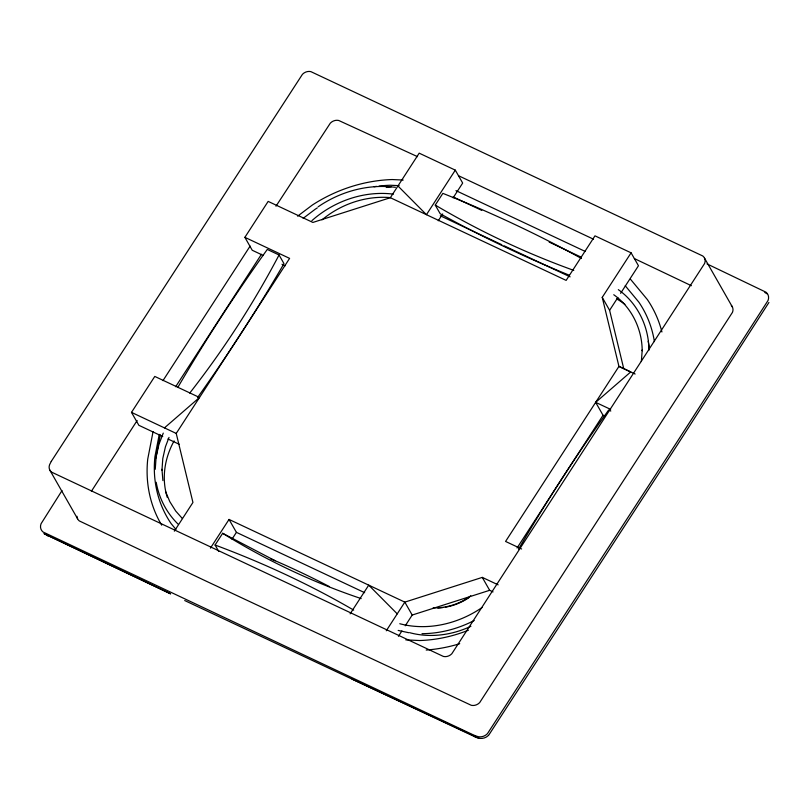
<?xml version="1.0" encoding="UTF-8"?>
<svg xmlns="http://www.w3.org/2000/svg" width="810" height="810" viewBox="0 0 810 810"><rect width="100%" height="100%" fill="white"/><g stroke="black" fill="none" stroke-linecap="round" stroke-linejoin="round"><path stroke-width="1.21" d="M155.247 469.304L156.127 456.921L158.932 444.417L163.266 433.107M641.368 361.554L642.208 349.93L642.198 350.76C642.077 328.981 631.658 307.365 613.747 294.729M153.07 431.588L147.724 459.159A138.591 118.918 -29.7 0 0 161.686 525.174M159.256 434.383L154.923 456.708A129.894 111.456 -29.7 0 0 171.123 523.614L175.932 529.406M155.753 458.349L160.319 434.757M475.328 737.13L474.488 735.439L43.072 532.018A9.021 7.735 -29.7 0 1 41.067 523.726L62.026 490.566M169.006 437.43L165.432 446.776L162.8 458.5L161.97 470.124L161.97 469.294L162.891 480.583M768.923 302.474L678.608 442.959L488.845 734.984M91.409 491.245L137.153 420.522M210.438 548.137L229.038 519.433L404.828 602.124L412.199 615.043L405.243 625.796M231.984 539.197L236.409 532.352L229.038 519.433M453.104 197.843L462.672 183.06L455.301 170.14L419.195 153.161L390.349 197.701L312.893 222.436L268.161 201.396L244.873 237.34L252.244 250.26L263.402 255.514M350.123 613.848L368.732 585.144L397.234 613.848M162.729 436.529L138.864 425.301L131.493 412.381L154.781 376.427L199.513 397.477L164.45 427.882M162.962 380.639L250.108 246.108M275.987 206.196L330.318 123.15A8.13 6.976 -29.7 0 1 338.701 120.467L417.504 156.654M175.659 386.724L261.468 254.249M174.342 531.168L192.942 502.453L176.226 433.421L289.605 258.38L244.873 237.34M455.301 170.14L426.445 214.68L397.943 185.976M218.771 551.499L215.075 545.019L222.669 533.294A815.69 724.494 -83.6 0 0 361.169 598.6M438.25 220.776L442.685 213.941M386.269 630.788L404.828 602.124L482.284 577.388L498.16 584.85M521.62 548.978L505.572 541.444L618.951 366.403L602.235 297.371L631.091 252.831L594.986 235.842L566.139 280.392L390.349 197.701M398.439 636.296L401.902 630.949M623.68 368.428L609.606 310.291L617.848 297.564M620.602 293.321L638.462 265.751L631.091 252.831M517.063 547.995L603.035 415.267L595.664 402.347L630.727 371.942L618.951 366.403L635.151 374.028M470.772 595.745L468.919 597.264A54.391 46.666 -29.7 0 1 435.76 607.854L433.249 607.621M311.891 220.664C333.872 201.133 364.044 190.461 393.437 194.137M297.614 216.169L312.336 205.041A138.591 118.918 -29.7 0 1 392.172 179.547L403.177 180.043M303.142 218.356L315.232 209.213A129.894 111.456 -29.7 0 1 317.307 207.897M488.531 735.338C485.089 738.872 479.591 739.398 475.359 736.989L184.72 600.544M318.138 206.813C340.504 191.413 368.347 183.728 395.412 187.333M482.031 607.54C458.399 623.791 427.852 631.182 399.775 623.73M474.204 620.48C458.106 628.844 440.184 633.572 422.01 633.683M412.199 615.043L489.655 590.308L493.057 591.908M386.259 187.454L391.24 186.776M399.127 185.642L390.298 185.247A129.894 111.456 -29.7 0 0 379.1 186.057M405.81 639.9L419.681 640.528A129.894 111.456 -29.7 0 0 468.453 630.2M398.176 630.433L408.756 632.721M474.488 735.439L478.123 736.665A9.021 7.735 -29.7 0 0 487.428 733.688L677.494 441.227L768.032 300.5A9.021 7.735 -29.7 0 0 766.017 292.207L707.039 263.918M479.004 738.204L351.955 679.063M458.551 175.74L593.497 239.193M455.969 190.633L585.215 251.434M453.205 196.962L481.768 210.387M549.16 242.089L581.135 257.135M440.316 215.784L501.805 244.711M504.083 245.784L570.129 276.848M610.639 409.384L595.664 402.347M197.508 397.629A982.976 492.581 -47.9 0 0 283.976 263.625L279.055 254.978L267.28 249.44A982.976 492.591 -47.9 0 0 177.795 387.474M610.801 411.034L608.654 410.022A982.976 492.581 -47.9 0 0 518.572 549.119M603.035 415.267L605.181 416.279M282.001 264.262L285.211 265.781M131.493 412.381L176.226 433.421M167.943 438.979L179.314 444.325M236.409 532.352L364.652 592.677M170.404 593.659L44.317 533.881M170.596 593.892L43.973 533.567M634.362 258.562L691.365 285.707M222.669 533.294L275.208 560.753M764.792 292.44L766.898 293.757M618.324 289.646C637.591 303.244 648.81 326.491 648.931 349.92M47.527 535.896L46.221 533.992M182.371 518.542L175.709 511.039L169.796 501.623L165.513 491.417M178.068 524.111C166.577 512.882 158.912 498.109 156.219 482.274M630.413 279.146L647.382 299.589A138.591 118.918 -29.7 0 1 661.922 331.968M625.229 285.738L638.857 302.16A129.894 111.456 -29.7 0 1 654.409 341.617M704.528 258.137L732.392 306.99M602.235 297.371L609.606 310.291M482.284 577.388L489.655 590.308M49.724 469.932L77.588 518.785M215.075 545.019A815.69 536.767 -0.1 0 1 353.686 610.102M573.774 270.378A982.955 855.188 85 0 1 435.264 205.092M581.458 258.481A983.006 582.339 4.1 0 0 442.857 193.367L435.253 205.092L440.194 213.739A982.955 582.319 4.1 0 0 569.349 275.218M279.055 254.978A982.976 944.946 49.2 0 1 189.732 393.083M270.611 558.779A982.976 855.208 85 0 1 329.437 586.612M374.088 186.715A129.894 111.456 -29.7 0 1 376.589 186.361M459.705 643.717A138.591 118.918 -29.7 0 1 426.202 650.045M731.359 305.471A8.13 6.976 -29.7 0 1 732.483 312.326L479.662 702.624A8.13 6.976 -29.7 0 1 471.288 705.308L206.884 581.499L79.309 520.921A8.13 6.976 -29.7 0 1 76.98 516.294M468.808 597.74A52.873 45.37 -29.7 0 1 445.277 607.216M442.776 607.591A52.873 45.37 -29.7 0 1 437.805 607.996M470.924 626.272A83.997 72.08 -29.7 0 1 467.552 627.78A84.807 72.768 -29.7 0 1 432.135 635.445A83.997 72.08 -29.7 0 1 409.708 632.691M174.099 440.913A83.997 72.08 -29.7 0 0 164.734 485.342A84.807 72.768 -29.7 0 0 167.295 497.441M649.397 349.717A83.997 72.08 -29.7 0 0 649.164 347.409A84.807 72.768 -29.7 0 0 648.172 341.283M616.683 298.93A83.997 72.08 -29.7 0 1 624.905 304.347M322.016 219.864A83.997 72.08 -29.7 0 1 346.346 204.96A84.807 72.768 -29.7 0 1 381.773 197.306A83.997 72.08 -29.7 0 1 390.167 197.599M51.263 461.396L49.633 464.596A8.13 6.976 -29.7 0 0 51.435 472.068L443.414 656.454A8.13 6.976 -29.7 0 0 451.798 653.781L704.619 263.473A8.13 6.976 -29.7 0 0 702.807 256L310.827 71.614A8.13 6.976 -29.7 0 0 302.454 74.297L51.263 461.396"/></g></svg>
